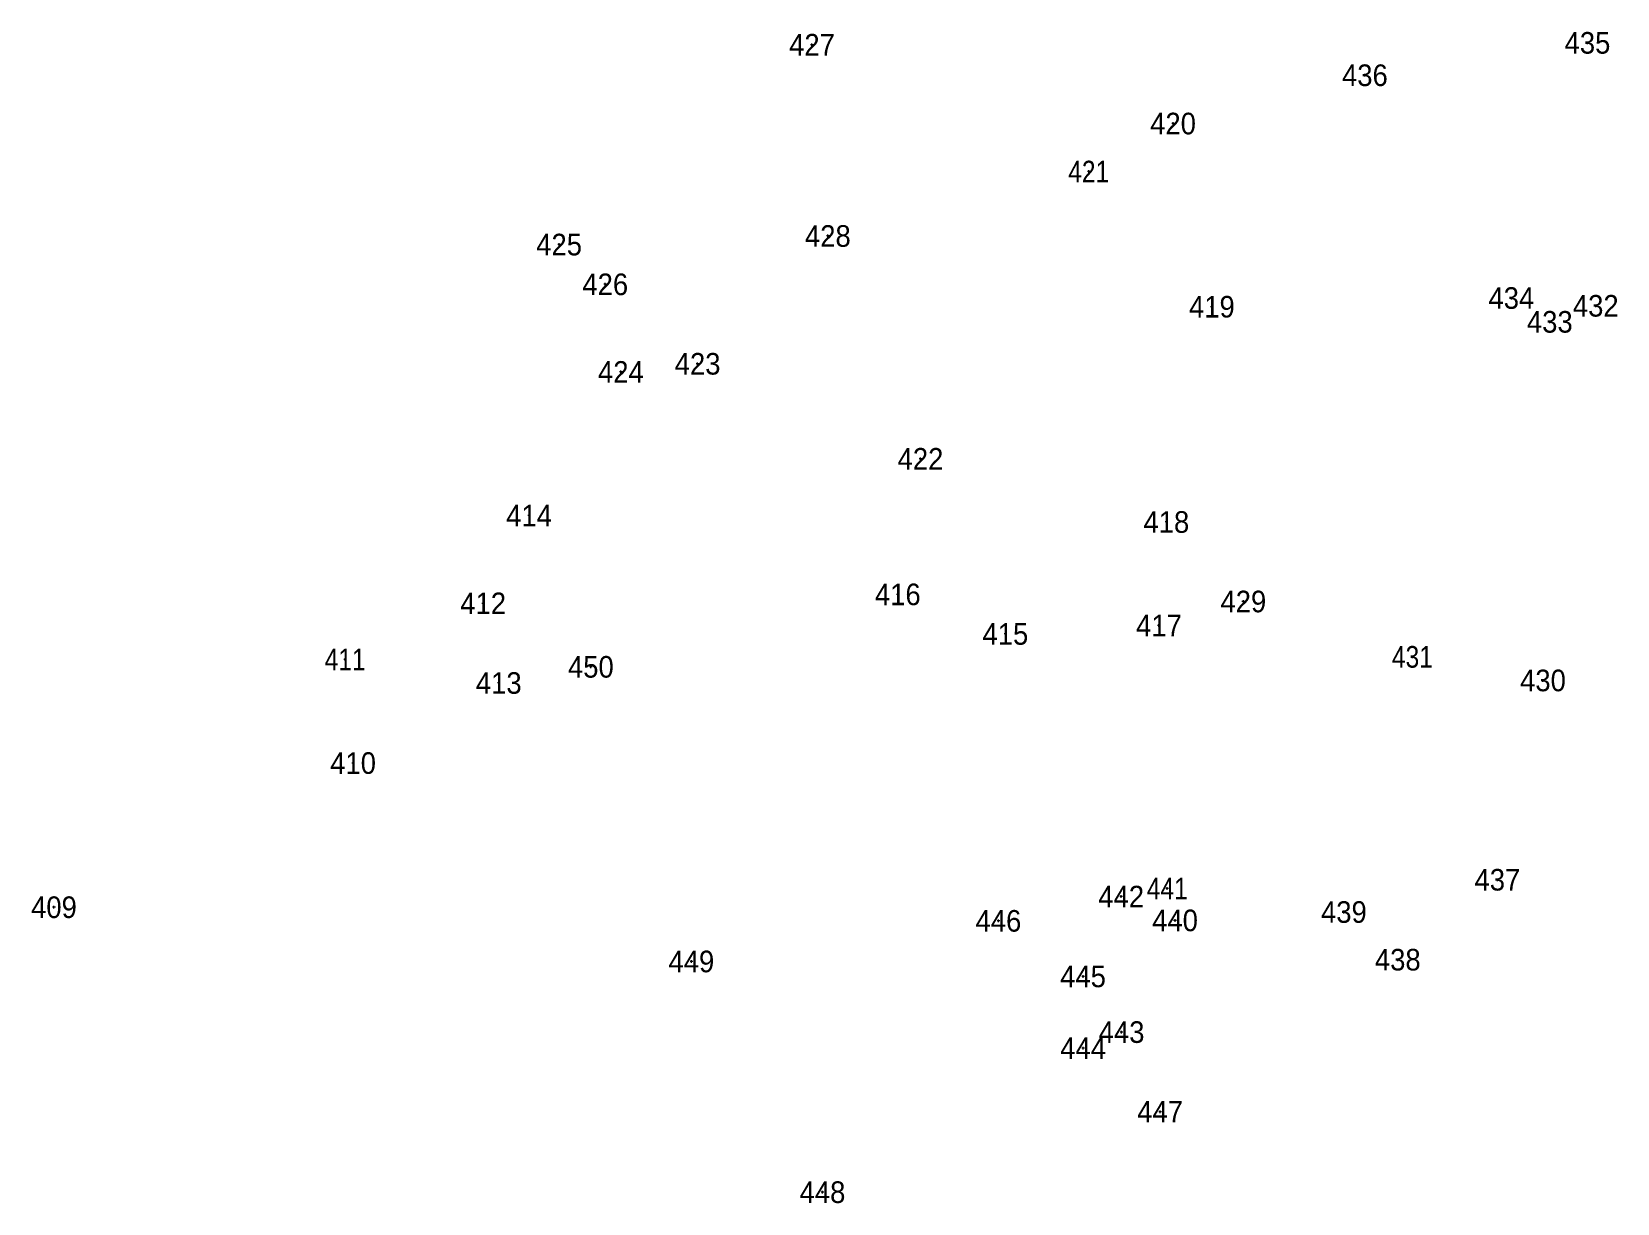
# Model space of a CAD drawing. Header units: metres. Extents: x 551938 to 556775, y 1847899 to 1849752.
# Drawn here: x 551938.2 to 552305.3, y 1847899.3 to 1848170.4 of the extents above; entities that cross this region are included whole.
import ezdxf
from ezdxf.enums import TextEntityAlignment as Align

# ---------------------------------------------------------------- set-up
doc = ezdxf.new("R2010")
doc.units = ezdxf.units.M
doc.header["$LTSCALE"] = 2
doc.layers.add('11', color=7, linetype='Continuous', lineweight=13)
doc.layers.add('12', color=7, linetype='Continuous')

msp = doc.modelspace()

# ---------------------------------------------------------------- linework, layer by layer
at = {"layer": '11'}
for p, q in [((552119.18, 1848167.42), (552118.55, 1848167.42)), ((552118.86, 1848167.11), (552118.86, 1848167.73)), ((552298.69, 1848167.86), (552298.06, 1848167.86)), ((552298.37, 1848167.55), (552298.37, 1848168.17)), ((552247.16, 1848160.36), (552246.54, 1848160.36)), ((552246.85, 1848160.05), (552246.85, 1848160.67)), ((552202.76, 1848149.18), (552202.13, 1848149.18)), ((552202.44, 1848148.87), (552202.44, 1848149.5)), ((552183.23, 1848138.07), (552182.61, 1848138.07)), ((552182.92, 1848137.76), (552182.92, 1848138.38)), ((552122.84, 1848123.16), (552122.21, 1848123.16)), ((552122.53, 1848122.85), (552122.53, 1848123.48)), ((552060.64, 1848121.17), (552060.01, 1848121.17)), ((552060.32, 1848120.86), (552060.32, 1848121.48)), ((552071.32, 1848111.97), (552070.7, 1848111.97)), ((552071.01, 1848111.66), (552071.01, 1848112.28)), ((552281.06, 1848108.8), (552280.43, 1848108.8)), ((552280.75, 1848108.49), (552280.75, 1848109.11)), ((552211.75, 1848106.79), (552211.12, 1848106.79)), ((552211.43, 1848106.48), (552211.43, 1848107.1)), ((552300.61, 1848107), (552299.99, 1848107)), ((552300.3, 1848106.69), (552300.3, 1848107.32)), ((552289.96, 1848103.29), (552289.33, 1848103.29)), ((552289.65, 1848102.98), (552289.65, 1848103.6)), ((552092.7, 1848093.58), (552092.07, 1848093.58)), ((552092.38, 1848093.27), (552092.38, 1848093.89)), ((552074.93, 1848091.69), (552074.3, 1848091.69)), ((552074.62, 1848091.38), (552074.62, 1848092)), ((552144.29, 1848071.58), (552143.67, 1848071.58)), ((552143.98, 1848071.27), (552143.98, 1848071.89)), ((552053.68, 1848058.44), (552053.06, 1848058.44)), ((552053.37, 1848058.13), (552053.37, 1848058.76)), ((552201.2, 1848056.96), (552200.58, 1848056.96)), ((552200.89, 1848056.65), (552200.89, 1848057.28)), ((552043.07, 1848038.13), (552042.44, 1848038.13)), ((552042.75, 1848037.82), (552042.75, 1848038.44)), ((552139.04, 1848040.21), (552138.41, 1848040.21)), ((552138.73, 1848039.9), (552138.73, 1848040.52)), ((552219.02, 1848038.56), (552218.4, 1848038.56)), ((552218.71, 1848038.25), (552218.71, 1848038.88)), ((552163.94, 1848031.05), (552163.32, 1848031.05)), ((552163.63, 1848030.74), (552163.63, 1848031.36)), ((552199.49, 1848032.98), (552198.86, 1848032.98)), ((552199.17, 1848032.67), (552199.17, 1848033.3)), ((552011.1, 1848025.14), (552010.48, 1848025.14)), ((552010.79, 1848024.83), (552010.79, 1848025.45)), ((552067.98, 1848023.44), (552067.36, 1848023.44)), ((552067.67, 1848023.12), (552067.67, 1848023.75)), ((552258.16, 1848025.75), (552257.53, 1848025.75)), ((552257.84, 1848025.44), (552257.84, 1848026.06)), ((552046.66, 1848019.7), (552046.04, 1848019.7)), ((552046.35, 1848019.38), (552046.35, 1848020.01)), ((552288.38, 1848020.29), (552287.76, 1848020.29)), ((552288.07, 1848019.98), (552288.07, 1848020.6)), ((552012.94, 1848001.17), (552012.32, 1848001.17)), ((552012.63, 1848000.86), (552012.63, 1848001.48)), ((552201.41, 1847972.13), (552200.79, 1847972.13)), ((552201.1, 1847971.81), (552201.1, 1847972.44)), ((552277.84, 1847974.16), (552277.21, 1847974.16)), ((552277.52, 1847973.85), (552277.52, 1847974.47)), ((551943.39, 1847967.49), (551943.39, 1847968.12)), ((552190.75, 1847970.26), (552190.13, 1847970.26)), ((552190.44, 1847969.94), (552190.44, 1847970.57)), ((551943.71, 1847967.8), (551943.08, 1847967.8)), ((552162.33, 1847964.65), (552161.7, 1847964.65)), ((552162.02, 1847964.34), (552162.02, 1847964.96)), ((552203.21, 1847964.75), (552202.58, 1847964.75)), ((552202.9, 1847964.44), (552202.9, 1847965.06)), ((552242.31, 1847966.69), (552241.68, 1847966.69)), ((552241.99, 1847966.38), (552241.99, 1847967.01)), ((552091.26, 1847955.25), (552090.63, 1847955.25)), ((552090.94, 1847954.94), (552090.94, 1847955.57)), ((552254.77, 1847955.66), (552254.15, 1847955.66)), ((552254.46, 1847955.35), (552254.46, 1847955.97)), ((552181.91, 1847951.79), (552181.29, 1847951.79)), ((552181.6, 1847951.48), (552181.6, 1847952.1)), ((552190.83, 1847938.9), (552190.21, 1847938.9)), ((552190.52, 1847938.59), (552190.52, 1847939.21)), ((552181.95, 1847935.19), (552181.33, 1847935.19)), ((552181.64, 1847934.88), (552181.64, 1847935.5)), ((552199.76, 1847920.48), (552199.14, 1847920.48)), ((552199.45, 1847920.17), (552199.45, 1847920.79)), ((552121.29, 1847901.53), (552121.29, 1847902.16)), ((552121.6, 1847901.85), (552120.98, 1847901.85))]:
    msp.add_line(p, q, dxfattribs=at)

# ---------------------------------------------------------------- texts
at = {"layer": '12'}
for s, width, p in [('427', 0.95, (552118.86, 1848164.92)), ('435', 0.95, (552298.37, 1848165.36)), ('436', 0.95, (552246.845, 1848157.86)), ('420', 0.95, (552202.44, 1848146.68)), ('421', 0.85, (552182.925, 1848135.57)), ('425', 0.95, (552060.32, 1848118.67)), ('428', 0.95, (552122.53, 1848120.66)), ('426', 0.95, (552071.005, 1848109.47)), ('434', 0.95, (552280.75, 1848106.3)), ('419', 0.95, (552211.43, 1848104.29)), ('432', 0.95, (552300.295, 1848104.5)), ('433', 0.95, (552289.65, 1848100.79)), ('424', 0.95, (552074.62, 1848089.19)), ('423', 0.95, (552092.38, 1848091.08)), ('422', 0.95, (552143.975, 1848069.08)), ('414', 0.95, (552053.37, 1848055.94)), ('418', 0.95, (552200.89, 1848054.46)), ('416', 0.95, (552138.725, 1848037.71)), ('412', 0.95, (552042.745, 1848035.63)), ('429', 0.95, (552218.71, 1848036.06)), ('417', 0.95, (552199.17, 1848030.48)), ('415', 0.95, (552163.63, 1848028.55)), ('411', 0.85, (552010.795, 1848022.64)), ('431', 0.85, (552257.845, 1848023.25)), ('450', 0.95, (552067.67, 1848020.94)), ('413', 0.95, (552046.35, 1848017.2)), ('430', 0.95, (552288.07, 1848017.79)), ('410', 0.95, (552012.63, 1847998.67)), ('437', 0.95, (552277.52, 1847971.66)), ('442', 0.95, (552190.435, 1847967.76)), ('441', 0.85, (552201.105, 1847969.63)), ('409', 0.95, (551943.39, 1847965.3)), ('439', 0.95, (552241.99, 1847964.19)), ('446', 0.95, (552162.015, 1847962.15)), ('440', 0.95, (552202.9, 1847962.25)), ('449', 0.95, (552090.94, 1847952.75)), ('438', 0.95, (552254.46, 1847953.16)), ('445', 0.95, (552181.6, 1847949.29)), ('443', 0.95, (552190.52, 1847936.4)), ('444', 0.95, (552181.64, 1847932.69)), ('447', 0.95, (552199.45, 1847917.98)), ('448', 0.95, (552121.29, 1847899.35))]:
    msp.add_text(s, height=5, dxfattribs=dict(at, width=width)).set_placement(p, align=Align.CENTER)

doc.saveas('drawing.dxf')
